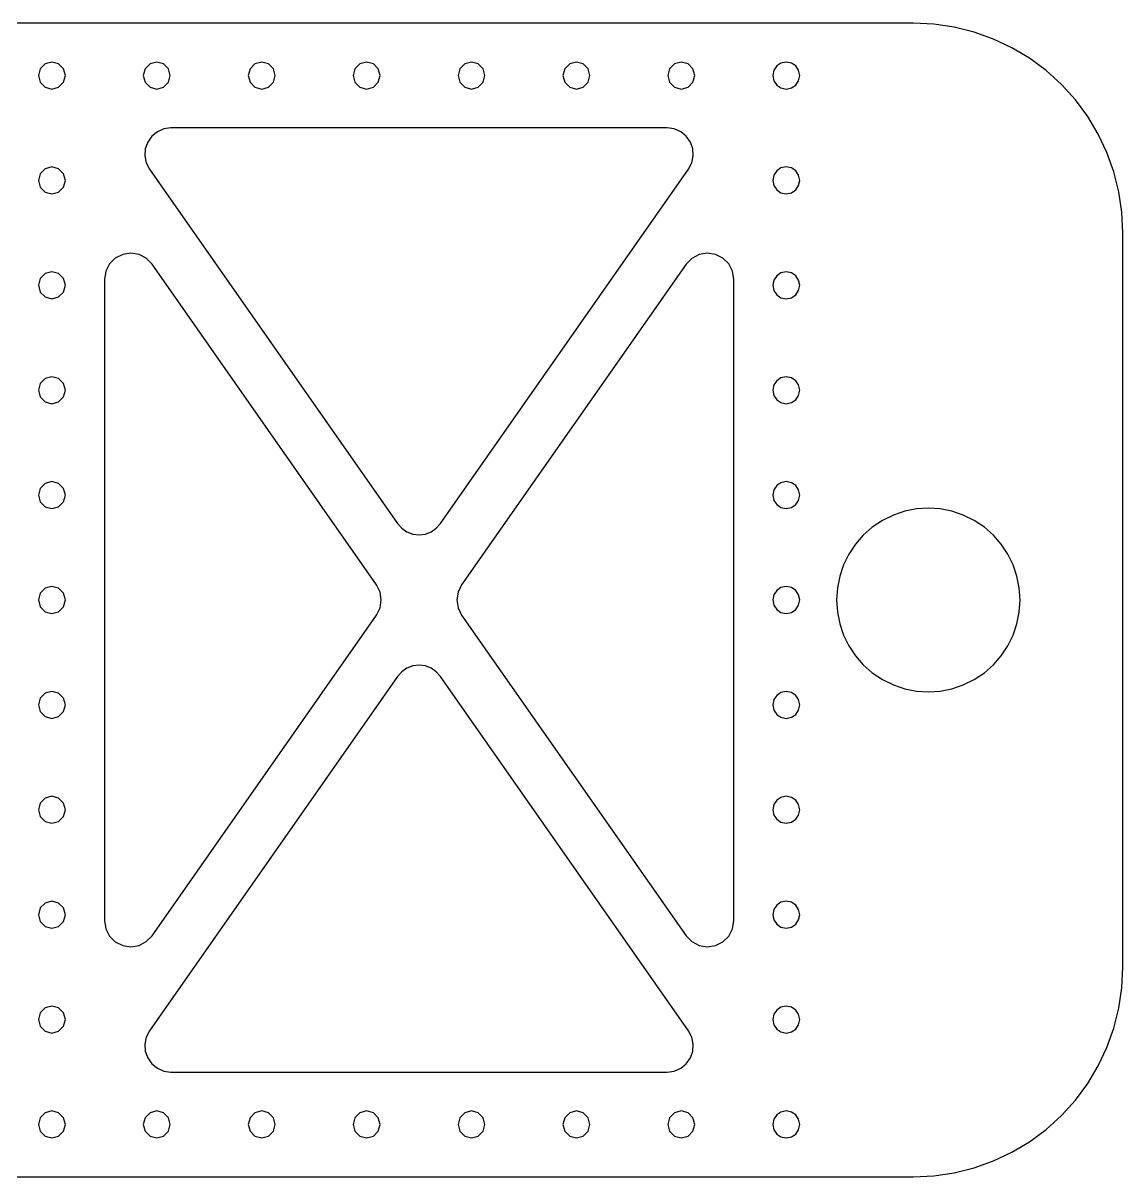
# Model space of a CAD drawing. Extents: x -1 to 592, y 0 to 291.
# Drawn here: x 458.2 to 591.3, y 149.2 to 288.9 of the extents above; entities that cross this region are included whole.
import ezdxf

# ---------------------------------------------------------------- set-up
doc = ezdxf.new("R2010")
doc.units = 0

msp = doc.modelspace()

# ---------------------------------------------------------------- linework, layer by layer
at = {"layer": 'CUT'}
for p, q in [((565.916995, 288.94109), (373.165634, 288.94109)), ((568.428158, 288.816802), (565.917683, 288.941092)), ((570.896111, 288.448529), (568.428158, 288.816802)), ((573.304887, 287.843174), (570.896111, 288.448529)), ((575.63783, 287.007635), (573.304887, 287.843174)), ((577.878286, 285.94881), (575.63783, 287.007635)), ((580.009598, 284.673599), (577.878286, 285.94881)), ((460.839841, 284.004409), (460.242507, 283.407074)), ((461.655815, 284.223048), (460.839841, 284.004409)), ((462.471789, 284.004409), (461.655815, 284.223048)), ((463.069124, 283.407074), (462.471789, 284.004409)), ((473.539825, 284.004409), (472.942491, 283.407074)), ((474.355799, 284.223048), (473.539825, 284.004409)), ((475.171773, 284.004409), (474.355799, 284.223048)), ((475.769108, 283.407074), (475.171773, 284.004409)), ((486.239809, 284.004409), (485.642475, 283.407074)), ((487.055783, 284.223048), (486.239809, 284.004409)), ((487.871757, 284.004409), (487.055783, 284.223048)), ((488.469092, 283.407074), (487.871757, 284.004409)), ((498.939793, 284.004409), (498.342459, 283.407074)), ((499.755767, 284.223048), (498.939793, 284.004409)), ((500.571741, 284.004409), (499.755767, 284.223048)), ((501.169076, 283.407074), (500.571741, 284.004409)), ((511.639777, 284.004409), (511.042443, 283.407074)), ((512.455751, 284.223048), (511.639777, 284.004409)), ((513.271725, 284.004409), (512.455751, 284.223048)), ((513.86906, 283.407074), (513.271725, 284.004409)), ((524.339761, 284.004409), (523.742427, 283.407074)), ((525.155735, 284.223048), (524.339761, 284.004409)), ((525.971709, 284.004409), (525.155735, 284.223048)), ((526.569044, 283.407074), (525.971709, 284.004409)), ((537.039745, 284.004409), (536.442411, 283.407074)), ((537.855719, 284.223048), (537.039745, 284.004409)), ((538.671693, 284.004409), (537.855719, 284.223048)), ((539.269028, 283.407074), (538.671693, 284.004409)), ((549.401742, 283.745061), (549.052002, 283.226328)), ((549.920476, 284.094801), (549.401742, 283.745061)), ((550.555703, 284.223048), (549.920476, 284.094801)), ((551.190931, 284.094801), (550.555703, 284.223048)), ((551.709665, 283.745061), (551.190931, 284.094801)), ((552.059405, 283.226328), (551.709665, 283.745061)), ((582.015113, 283.188901), (580.009598, 284.673599)), ((460.242507, 283.407074), (460.023867, 282.5911)), ((460.023867, 282.5911), (460.242507, 281.775126)), ((463.287763, 282.5911), (463.069124, 283.407074)), ((463.069124, 281.775126), (463.287763, 282.5911)), ((463.287763, 282.5911), (463.287763, 282.5911)), ((472.942491, 283.407074), (472.723851, 282.5911)), ((472.723851, 282.5911), (472.942491, 281.775126)), ((475.987747, 282.5911), (475.769108, 283.407074)), ((475.769108, 281.775126), (475.987747, 282.5911)), ((475.987747, 282.5911), (475.987747, 282.5911)), ((485.642475, 283.407074), (485.423835, 282.5911)), ((485.423835, 282.5911), (485.642475, 281.775126)), ((488.687731, 282.5911), (488.469092, 283.407074)), ((488.469092, 281.775126), (488.687731, 282.5911)), ((488.687731, 282.5911), (488.687731, 282.5911)), ((498.342459, 283.407074), (498.123819, 282.5911)), ((498.123819, 282.5911), (498.342459, 281.775126)), ((501.387715, 282.5911), (501.169076, 283.407074)), ((501.169076, 281.775126), (501.387715, 282.5911)), ((501.387715, 282.5911), (501.387715, 282.5911)), ((511.042443, 283.407074), (510.823803, 282.5911)), ((510.823803, 282.5911), (511.042443, 281.775126)), ((514.087699, 282.5911), (513.86906, 283.407074)), ((513.86906, 281.775126), (514.087699, 282.5911)), ((514.087699, 282.5911), (514.087699, 282.5911)), ((523.742427, 283.407074), (523.523787, 282.5911)), ((523.523787, 282.5911), (523.742427, 281.775126)), ((526.787683, 282.5911), (526.569044, 283.407074)), ((526.569044, 281.775126), (526.787683, 282.5911)), ((526.787683, 282.5911), (526.787683, 282.5911)), ((536.442411, 283.407074), (536.223771, 282.5911)), ((536.223771, 282.5911), (536.442411, 281.775126)), ((539.487667, 282.5911), (539.269028, 283.407074)), ((539.269028, 281.775126), (539.487667, 282.5911)), ((539.487667, 282.5911), (539.487667, 282.5911)), ((549.052002, 283.226328), (548.923755, 282.5911)), ((548.923755, 282.5911), (549.052002, 281.955873)), ((552.187651, 282.5911), (552.059405, 283.226328)), ((552.059405, 281.955873), (552.187651, 282.5911)), ((552.187651, 282.5911), (552.187651, 282.5911)), ((583.878173, 281.501614), (582.015113, 283.188901)), ((460.242507, 281.775126), (460.839841, 281.177792)), ((460.839841, 281.177792), (461.655815, 280.959152)), ((461.655815, 280.959152), (462.471789, 281.177792)), ((462.471789, 281.177792), (463.069124, 281.775126)), ((472.942491, 281.775126), (473.539825, 281.177792)), ((473.539825, 281.177792), (474.355799, 280.959152)), ((474.355799, 280.959152), (475.171773, 281.177792)), ((475.171773, 281.177792), (475.769108, 281.775126)), ((485.642475, 281.775126), (486.239809, 281.177792)), ((486.239809, 281.177792), (487.055783, 280.959152)), ((487.055783, 280.959152), (487.871757, 281.177792)), ((487.871757, 281.177792), (488.469092, 281.775126)), ((498.342459, 281.775126), (498.939793, 281.177792)), ((498.939793, 281.177792), (499.755767, 280.959152)), ((499.755767, 280.959152), (500.571741, 281.177792)), ((500.571741, 281.177792), (501.169076, 281.775126)), ((511.042443, 281.775126), (511.639777, 281.177792)), ((511.639777, 281.177792), (512.455751, 280.959152)), ((512.455751, 280.959152), (513.271725, 281.177792)), ((513.271725, 281.177792), (513.86906, 281.775126)), ((523.742427, 281.775126), (524.339761, 281.177792)), ((524.339761, 281.177792), (525.155735, 280.959152)), ((525.155735, 280.959152), (525.971709, 281.177792)), ((525.971709, 281.177792), (526.569044, 281.775126)), ((536.442411, 281.775126), (537.039745, 281.177792)), ((537.039745, 281.177792), (537.855719, 280.959152)), ((537.855719, 280.959152), (538.671693, 281.177792)), ((538.671693, 281.177792), (539.269028, 281.775126)), ((549.052002, 281.955873), (549.401742, 281.437139)), ((549.401742, 281.437139), (549.920476, 281.087399)), ((549.920476, 281.087399), (550.555703, 280.959153)), ((550.555703, 280.959153), (551.190931, 281.087399)), ((551.190931, 281.087399), (551.709665, 281.437139)), ((551.709665, 281.437139), (552.059405, 281.955873)), ((585.56546, 279.638554), (583.878173, 281.501614)), ((587.050158, 277.633039), (585.56546, 279.638554)), ((588.325369, 275.501727), (587.050158, 277.633039)), ((473.762513, 275.242353), (473.25832, 274.53236)), ((474.427468, 275.780513), (473.762513, 275.242353)), ((475.211888, 276.121784), (474.427468, 275.780513)), ((476.074478, 276.241108), (475.211888, 276.121784)), ((536.138179, 276.241113), (476.075192, 276.241113)), ((536.999657, 276.121784), (536.137068, 276.241108)), ((537.784078, 275.780513), (536.999657, 276.121784)), ((538.449032, 275.242353), (537.784078, 275.780513)), ((538.953225, 274.53236), (538.449032, 275.242353)), ((589.384194, 273.261271), (588.325369, 275.501727)), ((473.25832, 274.53236), (472.965806, 273.712156)), ((539.245739, 273.712156), (538.953225, 274.53236)), ((472.965806, 273.712156), (472.906253, 272.85879)), ((472.906253, 272.85879), (473.076508, 272.020461)), ((539.135038, 272.020461), (539.305292, 272.85879)), ((539.305292, 272.85879), (539.245739, 273.712156)), ((590.219733, 270.928328), (589.384194, 273.261271)), ((460.839841, 271.304425), (460.242507, 270.70709)), ((461.655815, 271.523064), (460.839841, 271.304425)), ((462.471789, 271.304425), (461.655815, 271.523064)), ((463.069124, 270.70709), (462.471789, 271.304425)), ((473.076508, 272.020461), (473.473415, 271.245372)), ((473.474341, 271.245363), (503.504512, 228.343547)), ((508.706213, 228.343547), (538.73903, 271.245363)), ((538.73813, 271.245372), (539.135038, 272.020461)), ((549.401742, 271.045077), (549.052002, 270.526344)), ((549.920476, 271.394817), (549.401742, 271.045077)), ((550.555703, 271.523064), (549.920476, 271.394817)), ((551.190931, 271.394817), (550.555703, 271.523064)), ((551.709665, 271.045077), (551.190931, 271.394817)), ((552.059405, 270.526344), (551.709665, 271.045077)), ((460.242507, 270.70709), (460.023867, 269.891116)), ((460.023867, 269.891116), (460.242507, 269.075142)), ((463.287763, 269.891116), (463.069124, 270.70709)), ((463.069124, 269.075142), (463.287763, 269.891116)), ((463.287763, 269.891116), (463.287763, 269.891116)), ((549.052002, 270.526344), (548.923755, 269.891116)), ((548.923755, 269.891116), (549.052002, 269.255889)), ((552.187651, 269.891116), (552.059405, 270.526344)), ((552.059405, 269.255889), (552.187651, 269.891116)), ((552.187651, 269.891116), (552.187651, 269.891116)), ((590.825089, 268.519552), (590.219733, 270.928328)), ((460.242507, 269.075142), (460.839841, 268.477808)), ((460.839841, 268.477808), (461.655815, 268.259168)), ((461.655815, 268.259168), (462.471789, 268.477808)), ((462.471789, 268.477808), (463.069124, 269.075142)), ((549.052002, 269.255889), (549.401742, 268.737155)), ((549.401742, 268.737155), (549.920476, 268.387415)), ((549.920476, 268.387415), (550.555703, 268.259169)), ((550.555703, 268.259169), (551.190931, 268.387415)), ((551.190931, 268.387415), (551.709665, 268.737155)), ((551.709665, 268.737155), (552.059405, 269.255889)), ((591.193361, 266.051599), (590.825089, 268.519552)), ((591.317651, 263.541124), (591.193361, 266.051599)), ((591.316963, 174.641135), (591.316963, 263.541129)), ((469.321741, 260.484989), (468.620408, 259.788398)), ((470.226275, 260.939019), (469.321741, 260.484989)), ((471.227667, 261.085779), (470.226275, 260.939019)), ((472.20169, 260.917297), (471.227667, 261.085779)), ((473.076904, 260.45783), (472.20169, 260.917297)), ((473.781866, 259.731639), (473.076904, 260.45783)), ((539.134644, 260.457813), (538.429679, 259.731639)), ((540.009852, 260.917267), (539.134644, 260.457813)), ((540.983867, 261.085742), (540.009852, 260.917267)), ((541.985248, 260.93898), (540.983867, 261.085742)), ((542.889772, 260.484956), (541.985248, 260.93898)), ((543.5911, 259.788373), (542.889772, 260.484956)), ((460.839841, 258.60444), (460.242507, 258.007106)), ((461.655815, 258.82308), (460.839841, 258.60444)), ((462.471789, 258.60444), (461.655815, 258.82308)), ((463.069124, 258.007106), (462.471789, 258.60444)), ((468.166892, 258.910086), (468.005807, 257.910898)), ((468.620408, 259.788398), (468.166892, 258.910086)), ((500.956577, 220.91194), (473.781257, 259.731557)), ((538.429468, 259.731557), (511.256794, 220.91194)), ((544.044618, 258.910074), (543.5911, 259.788373)), ((544.205711, 257.910898), (544.044618, 258.910074)), ((549.920476, 258.694833), (549.401742, 258.345093)), ((550.555703, 258.823079), (549.920476, 258.694833)), ((551.190931, 258.694833), (550.555703, 258.823079)), ((551.709665, 258.345093), (551.190931, 258.694833)), ((460.242507, 258.007106), (460.023867, 257.191132)), ((460.023867, 257.191132), (460.242507, 256.375158)), ((463.287763, 257.191132), (463.069124, 258.007106)), ((463.069124, 256.375158), (463.287763, 257.191132)), ((463.287763, 257.191132), (463.287763, 257.191132)), ((468.00541, 257.910962), (468.00541, 180.271462)), ((544.205314, 180.271462), (544.205314, 257.910962)), ((549.052002, 257.82636), (548.923755, 257.191132)), ((548.923755, 257.191132), (549.052002, 256.555904)), ((549.401742, 258.345093), (549.052002, 257.82636)), ((552.059405, 257.82636), (551.709665, 258.345093)), ((552.187651, 257.191132), (552.059405, 257.82636)), ((552.059405, 256.555904), (552.187651, 257.191132)), ((552.187651, 257.191132), (552.187651, 257.191132)), ((460.242507, 256.375158), (460.839841, 255.777824)), ((460.839841, 255.777824), (461.655815, 255.559184)), ((461.655815, 255.559184), (462.471789, 255.777824)), ((462.471789, 255.777824), (463.069124, 256.375158)), ((549.052002, 256.555904), (549.401742, 256.037171)), ((549.401742, 256.037171), (549.920476, 255.687431)), ((549.920476, 255.687431), (550.555703, 255.559185)), ((550.555703, 255.559185), (551.190931, 255.687431)), ((551.190931, 255.687431), (551.709665, 256.037171)), ((551.709665, 256.037171), (552.059405, 256.555904)), ((460.839841, 245.904456), (460.242507, 245.307122)), ((461.655815, 246.123096), (460.839841, 245.904456)), ((462.471789, 245.904456), (461.655815, 246.123096)), ((463.069124, 245.307122), (462.471789, 245.904456)), ((549.920476, 245.994849), (549.401742, 245.645109)), ((550.555703, 246.123095), (549.920476, 245.994849)), ((551.190931, 245.994849), (550.555703, 246.123095)), ((551.709665, 245.645109), (551.190931, 245.994849)), ((460.242507, 245.307122), (460.023867, 244.491148)), ((460.023867, 244.491148), (460.242507, 243.675174)), ((463.287763, 244.491148), (463.069124, 245.307122)), ((463.069124, 243.675174), (463.287763, 244.491148)), ((463.287763, 244.491148), (463.287763, 244.491148)), ((549.052002, 245.126376), (548.923755, 244.491148)), ((548.923755, 244.491148), (549.052002, 243.85592)), ((549.401742, 245.645109), (549.052002, 245.126376)), ((552.059405, 245.126376), (551.709665, 245.645109)), ((552.187651, 244.491148), (552.059405, 245.126376)), ((552.059405, 243.85592), (552.187651, 244.491148)), ((552.187651, 244.491148), (552.187651, 244.491148)), ((460.242507, 243.675174), (460.839841, 243.07784)), ((462.471789, 243.07784), (463.069124, 243.675174)), ((549.052002, 243.85592), (549.401742, 243.337187)), ((549.401742, 243.337187), (549.920476, 242.987447)), ((551.190931, 242.987447), (551.709665, 243.337187)), ((551.709665, 243.337187), (552.059405, 243.85592)), ((460.839841, 243.07784), (461.655815, 242.8592)), ((461.655815, 242.8592), (462.471789, 243.07784)), ((549.920476, 242.987447), (550.555703, 242.859201)), ((550.555703, 242.859201), (551.190931, 242.987447)), ((461.655815, 233.423112), (460.839841, 233.204472)), ((462.471789, 233.204472), (461.655815, 233.423112)), ((550.555703, 233.423111), (549.920476, 233.294865)), ((551.190931, 233.294865), (550.555703, 233.423111)), ((460.242507, 232.607138), (460.023867, 231.791164)), ((460.839841, 233.204472), (460.242507, 232.607138)), ((463.069124, 232.607138), (462.471789, 233.204472)), ((463.287763, 231.791164), (463.069124, 232.607138)), ((549.052002, 232.426392), (548.923755, 231.791164)), ((549.401742, 232.945125), (549.052002, 232.426392)), ((549.920476, 233.294865), (549.401742, 232.945125)), ((551.709665, 232.945125), (551.190931, 233.294865)), ((552.059405, 232.426392), (551.709665, 232.945125)), ((552.187651, 231.791164), (552.059405, 232.426392)), ((460.023867, 231.791164), (460.242507, 230.97519)), ((460.242507, 230.97519), (460.839841, 230.377856)), ((462.471789, 230.377856), (463.069124, 230.97519)), ((463.069124, 230.97519), (463.287763, 231.791164)), ((463.287763, 231.791164), (463.287763, 231.791164)), ((548.923755, 231.791164), (549.052002, 231.155936)), ((549.052002, 231.155936), (549.401742, 230.637203)), ((549.401742, 230.637203), (549.920476, 230.287463)), ((551.190931, 230.287463), (551.709665, 230.637203)), ((551.709665, 230.637203), (552.059405, 231.155936)), ((552.059405, 231.155936), (552.187651, 231.791164)), ((552.187651, 231.791164), (552.187651, 231.791164)), ((460.839841, 230.377856), (461.655815, 230.159216)), ((461.655815, 230.159216), (462.471789, 230.377856)), ((549.920476, 230.287463), (550.555703, 230.159217)), ((550.555703, 230.159217), (551.190931, 230.287463)), ((563.529064, 229.366221), (562.205452, 228.714875)), ((564.908776, 229.831468), (563.529064, 229.366221)), ((566.325885, 230.110617), (564.908776, 229.831468)), ((567.761695, 230.203666), (566.325885, 230.110617)), ((569.197504, 230.110617), (567.761695, 230.203666)), ((570.614614, 229.831468), (569.197504, 230.110617)), ((571.994325, 229.366221), (570.614614, 229.831468)), ((573.317938, 228.714875), (571.994325, 229.366221)), ((503.504723, 228.343515), (504.016094, 227.773847)), ((504.016094, 227.773847), (504.639533, 227.348111)), ((507.572012, 227.348111), (508.195451, 227.773847)), ((508.195451, 227.773847), (508.706822, 228.343515)), ((560.979563, 227.894266), (559.886792, 226.932025)), ((562.205452, 228.714875), (560.979563, 227.894266)), ((574.543826, 227.894266), (573.317938, 228.714875)), ((575.636598, 226.932025), (574.543826, 227.894266)), ((504.639533, 227.348111), (505.345829, 227.081517)), ((505.345829, 227.081517), (506.105773, 226.989272)), ((506.105773, 226.989272), (506.865716, 227.081517)), ((506.865716, 227.081517), (507.572012, 227.348111)), ((559.886792, 226.932025), (558.936487, 225.844346)), ((576.586902, 225.844346), (575.636598, 226.932025)), ((558.936487, 225.844346), (558.137999, 224.647423)), ((577.38539, 224.647423), (576.586902, 225.844346)), ((558.137999, 224.647423), (557.500678, 223.357451)), ((578.022711, 223.357451), (577.38539, 224.647423)), ((557.500678, 223.357451), (557.033873, 221.990624)), ((578.489517, 221.990624), (578.022711, 223.357451)), ((501.386131, 220.035473), (500.955678, 220.911921)), ((511.255867, 220.911921), (510.825414, 220.035473)), ((557.033873, 221.990624), (556.746933, 220.563135)), ((578.776456, 220.563135), (578.489517, 221.990624)), ((460.242507, 219.907154), (460.023867, 219.09118)), ((460.839841, 220.504488), (460.242507, 219.907154)), ((461.655815, 220.723128), (460.839841, 220.504488)), ((462.471789, 220.504488), (461.655815, 220.723128)), ((463.069124, 219.907154), (462.471789, 220.504488)), ((463.287763, 219.09118), (463.069124, 219.907154)), ((501.529616, 219.09118), (501.386131, 220.035473)), ((510.825414, 220.035473), (510.681929, 219.09118)), ((549.052002, 219.726408), (548.923755, 219.09118)), ((549.401742, 220.245141), (549.052002, 219.726408)), ((549.920476, 220.594881), (549.401742, 220.245141)), ((550.555703, 220.723127), (549.920476, 220.594881)), ((551.190931, 220.594881), (550.555703, 220.723127)), ((551.709665, 220.245141), (551.190931, 220.594881)), ((552.059405, 219.726408), (551.709665, 220.245141)), ((552.187651, 219.09118), (552.059405, 219.726408)), ((556.746933, 220.563135), (556.649209, 219.09118)), ((578.874181, 219.09118), (578.776456, 220.563135)), ((460.023867, 219.09118), (460.242507, 218.275206)), ((460.242507, 218.275206), (460.839841, 217.677872)), ((462.471789, 217.677872), (463.069124, 218.275206)), ((463.069124, 218.275206), (463.287763, 219.09118)), ((463.287763, 219.09118), (463.287763, 219.09118)), ((500.955678, 217.270439), (501.386131, 218.146887)), ((501.386131, 218.146887), (501.529616, 219.09118)), ((510.681929, 219.09118), (510.825414, 218.146887)), ((510.825414, 218.146887), (511.255867, 217.270439)), ((548.923755, 219.09118), (549.052002, 218.455952)), ((549.052002, 218.455952), (549.401742, 217.937219)), ((549.401742, 217.937219), (549.920476, 217.587479)), ((551.190931, 217.587479), (551.709665, 217.937219)), ((551.709665, 217.937219), (552.059405, 218.455952)), ((552.059405, 218.455952), (552.187651, 219.09118)), ((552.187651, 219.09118), (552.187651, 219.09118)), ((556.649209, 219.09118), (556.746933, 217.619225)), ((578.776456, 217.619225), (578.874181, 219.09118)), ((578.874181, 219.09118), (578.874181, 219.09118)), ((460.839841, 217.677872), (461.655815, 217.459232)), ((461.655815, 217.459232), (462.471789, 217.677872)), ((473.781257, 178.450602), (500.956577, 217.270484)), ((511.256794, 217.270484), (538.429468, 178.450602)), ((549.920476, 217.587479), (550.555703, 217.459233)), ((550.555703, 217.459233), (551.190931, 217.587479)), ((556.746933, 217.619225), (557.033873, 216.191736)), ((578.489517, 216.191736), (578.776456, 217.619225)), ((557.033873, 216.191736), (557.500678, 214.824909)), ((578.022711, 214.824909), (578.489517, 216.191736)), ((557.500678, 214.824909), (558.137999, 213.534937)), ((577.38539, 213.534937), (578.022711, 214.824909)), ((558.137999, 213.534937), (558.936487, 212.338014)), ((576.586902, 212.338014), (577.38539, 213.534937)), ((505.345829, 211.100843), (504.639533, 210.834249)), ((506.105773, 211.193088), (505.345829, 211.100843)), ((506.865716, 211.100843), (506.105773, 211.193088)), ((507.572012, 210.834249), (506.865716, 211.100843)), ((558.936487, 212.338014), (559.886792, 211.250336)), ((559.886792, 211.250336), (560.979563, 210.288094)), ((574.543826, 210.288094), (575.636598, 211.250336)), ((575.636598, 211.250336), (576.586902, 212.338014)), ((503.504512, 209.838877), (473.474341, 166.937008)), ((504.016094, 210.408513), (503.504723, 209.838845)), ((504.639533, 210.834249), (504.016094, 210.408513)), ((508.195451, 210.408513), (507.572012, 210.834249)), ((508.706822, 209.838845), (508.195451, 210.408513)), ((538.73903, 166.937008), (508.706213, 209.838877)), ((560.979563, 210.288094), (562.205452, 209.467485)), ((573.317938, 209.467485), (574.543826, 210.288094)), ((562.205452, 209.467485), (563.529064, 208.816139)), ((563.529064, 208.816139), (564.908776, 208.350892)), ((564.908776, 208.350892), (566.325885, 208.071743)), ((569.197504, 208.071743), (570.614614, 208.350892)), ((570.614614, 208.350892), (571.994325, 208.816139)), ((571.994325, 208.816139), (573.317938, 209.467485)), ((460.242507, 207.20717), (460.023867, 206.391196)), ((460.839841, 207.804504), (460.242507, 207.20717)), ((461.655815, 208.023144), (460.839841, 207.804504)), ((462.471789, 207.804504), (461.655815, 208.023144)), ((463.069124, 207.20717), (462.471789, 207.804504)), ((463.287763, 206.391196), (463.069124, 207.20717)), ((549.052002, 207.026424), (548.923755, 206.391196)), ((549.401742, 207.545157), (549.052002, 207.026424)), ((549.920476, 207.894897), (549.401742, 207.545157)), ((550.555703, 208.023143), (549.920476, 207.894897)), ((551.190931, 207.894897), (550.555703, 208.023143)), ((551.709665, 207.545157), (551.190931, 207.894897)), ((552.059405, 207.026424), (551.709665, 207.545157)), ((552.187651, 206.391196), (552.059405, 207.026424)), ((566.325885, 208.071743), (567.761695, 207.978694)), ((567.761695, 207.978694), (569.197504, 208.071743)), ((460.023867, 206.391196), (460.242507, 205.575222)), ((460.242507, 205.575222), (460.839841, 204.977888)), ((462.471789, 204.977888), (463.069124, 205.575222)), ((463.069124, 205.575222), (463.287763, 206.391196)), ((463.287763, 206.391196), (463.287763, 206.391196)), ((548.923755, 206.391196), (549.052002, 205.755968)), ((549.052002, 205.755968), (549.401742, 205.237235)), ((551.709665, 205.237235), (552.059405, 205.755968)), ((552.059405, 205.755968), (552.187651, 206.391196)), ((552.187651, 206.391196), (552.187651, 206.391196)), ((460.839841, 204.977888), (461.655815, 204.759248)), ((461.655815, 204.759248), (462.471789, 204.977888)), ((549.401742, 205.237235), (549.920476, 204.887495)), ((549.920476, 204.887495), (550.555703, 204.759249)), ((550.555703, 204.759249), (551.190931, 204.887495)), ((551.190931, 204.887495), (551.709665, 205.237235)), ((460.242507, 194.507186), (460.023867, 193.691212)), ((460.839841, 195.10452), (460.242507, 194.507186)), ((461.655815, 195.32316), (460.839841, 195.10452)), ((462.471789, 195.10452), (461.655815, 195.32316)), ((463.069124, 194.507186), (462.471789, 195.10452)), ((463.287763, 193.691212), (463.069124, 194.507186)), ((549.052002, 194.32644), (548.923755, 193.691212)), ((549.401742, 194.845173), (549.052002, 194.32644)), ((549.920476, 195.194913), (549.401742, 194.845173)), ((550.555703, 195.323159), (549.920476, 195.194913)), ((551.190931, 195.194913), (550.555703, 195.323159)), ((551.709665, 194.845173), (551.190931, 195.194913)), ((552.059405, 194.32644), (551.709665, 194.845173)), ((552.187651, 193.691212), (552.059405, 194.32644)), ((460.023867, 193.691212), (460.242507, 192.875238)), ((460.242507, 192.875238), (460.839841, 192.277904)), ((462.471789, 192.277904), (463.069124, 192.875238)), ((463.069124, 192.875238), (463.287763, 193.691212)), ((463.287763, 193.691212), (463.287763, 193.691212)), ((548.923755, 193.691212), (549.052002, 193.055984)), ((549.052002, 193.055984), (549.401742, 192.537251)), ((551.709665, 192.537251), (552.059405, 193.055984)), ((552.059405, 193.055984), (552.187651, 193.691212)), ((552.187651, 193.691212), (552.187651, 193.691212)), ((460.839841, 192.277904), (461.655815, 192.059264)), ((461.655815, 192.059264), (462.471789, 192.277904)), ((549.401742, 192.537251), (549.920476, 192.187511)), ((549.920476, 192.187511), (550.555703, 192.059265)), ((550.555703, 192.059265), (551.190931, 192.187511)), ((551.190931, 192.187511), (551.709665, 192.537251)), ((460.242507, 181.807202), (460.023867, 180.991228)), ((460.839841, 182.404536), (460.242507, 181.807202)), ((461.655815, 182.623176), (460.839841, 182.404536)), ((462.471789, 182.404536), (461.655815, 182.623176)), ((463.069124, 181.807202), (462.471789, 182.404536)), ((463.287763, 180.991228), (463.069124, 181.807202)), ((549.052002, 181.626456), (548.923755, 180.991228)), ((549.401742, 182.145189), (549.052002, 181.626456)), ((549.920476, 182.494929), (549.401742, 182.145189)), ((550.555703, 182.623175), (549.920476, 182.494929)), ((551.190931, 182.494929), (550.555703, 182.623175)), ((551.709665, 182.145189), (551.190931, 182.494929)), ((552.059405, 181.626456), (551.709665, 182.145189)), ((552.187651, 180.991228), (552.059405, 181.626456)), ((460.023867, 180.991228), (460.242507, 180.175254)), ((463.069124, 180.175254), (463.287763, 180.991228)), ((463.287763, 180.991228), (463.287763, 180.991228)), ((468.005807, 180.271462), (468.166892, 179.272274)), ((544.044618, 179.272286), (544.205711, 180.271462)), ((548.923755, 180.991228), (549.052002, 180.356)), ((549.052002, 180.356), (549.401742, 179.837267)), ((551.709665, 179.837267), (552.059405, 180.356)), ((552.059405, 180.356), (552.187651, 180.991228)), ((552.187651, 180.991228), (552.187651, 180.991228)), ((460.242507, 180.175254), (460.839841, 179.57792)), ((460.839841, 179.57792), (461.655815, 179.35928)), ((461.655815, 179.35928), (462.471789, 179.57792)), ((462.471789, 179.57792), (463.069124, 180.175254)), ((468.166892, 179.272274), (468.620408, 178.393963)), ((543.5911, 178.393987), (544.044618, 179.272286)), ((549.401742, 179.837267), (549.920476, 179.487527)), ((549.920476, 179.487527), (550.555703, 179.359281)), ((550.555703, 179.359281), (551.190931, 179.487527)), ((551.190931, 179.487527), (551.709665, 179.837267)), ((468.620408, 178.393963), (469.321741, 177.697371)), ((469.321741, 177.697371), (470.226275, 177.243341)), ((472.20169, 177.265063), (473.076904, 177.72453)), ((473.076904, 177.72453), (473.781866, 178.450721)), ((538.429679, 178.450721), (539.134644, 177.724547)), ((539.134644, 177.724547), (540.009852, 177.265093)), ((541.985248, 177.24338), (542.889772, 177.697405)), ((542.889772, 177.697405), (543.5911, 178.393987)), ((470.226275, 177.243341), (471.227667, 177.096581)), ((471.227667, 177.096581), (472.20169, 177.265063)), ((540.009852, 177.265093), (540.983867, 177.096618)), ((540.983867, 177.096618), (541.985248, 177.24338)), ((591.193361, 172.130761), (591.317651, 174.641236)), ((590.825089, 169.662808), (591.193361, 172.130761)), ((460.242507, 169.107218), (460.023867, 168.291244)), ((460.839841, 169.704552), (460.242507, 169.107218)), ((461.655815, 169.923192), (460.839841, 169.704552)), ((462.471789, 169.704552), (461.655815, 169.923192)), ((463.069124, 169.107218), (462.471789, 169.704552)), ((463.287763, 168.291244), (463.069124, 169.107218)), ((549.401742, 169.445205), (549.052002, 168.926472)), ((549.920476, 169.794945), (549.401742, 169.445205)), ((550.555703, 169.923191), (549.920476, 169.794945)), ((551.190931, 169.794945), (550.555703, 169.923191)), ((551.709665, 169.445205), (551.190931, 169.794945)), ((552.059405, 168.926472), (551.709665, 169.445205)), ((590.219733, 167.254032), (590.825089, 169.662808)), ((460.023867, 168.291244), (460.242507, 167.47527)), ((463.069124, 167.47527), (463.287763, 168.291244)), ((463.287763, 168.291244), (463.287763, 168.291244)), ((549.052002, 168.926472), (548.923755, 168.291244)), ((548.923755, 168.291244), (549.052002, 167.656016)), ((549.052002, 167.656016), (549.401742, 167.137283)), ((551.709665, 167.137283), (552.059405, 167.656016)), ((552.187651, 168.291244), (552.059405, 168.926472)), ((552.059405, 167.656016), (552.187651, 168.291244)), ((552.187651, 168.291244), (552.187651, 168.291244)), ((460.242507, 167.47527), (460.839841, 166.877936)), ((460.839841, 166.877936), (461.655815, 166.659296)), ((461.655815, 166.659296), (462.471789, 166.877936)), ((462.471789, 166.877936), (463.069124, 167.47527)), ((473.473415, 166.936989), (473.076507, 166.161899)), ((539.135038, 166.161899), (538.73813, 166.936989)), ((549.401742, 167.137283), (549.920476, 166.787543)), ((549.920476, 166.787543), (550.555703, 166.659297)), ((550.555703, 166.659297), (551.190931, 166.787543)), ((551.190931, 166.787543), (551.709665, 167.137283)), ((589.384194, 164.921089), (590.219733, 167.254032)), ((473.076507, 166.161899), (472.906253, 165.323571)), ((472.906253, 165.323571), (472.965806, 164.470204)), ((539.305292, 165.323571), (539.135038, 166.161899)), ((539.245739, 164.470204), (539.305292, 165.323571)), ((588.325369, 162.680633), (589.384194, 164.921089)), ((472.965806, 164.470204), (473.25832, 163.65)), ((473.25832, 163.65), (473.762513, 162.940007)), ((538.449033, 162.940007), (538.953225, 163.65)), ((538.953225, 163.65), (539.245739, 164.470204)), ((473.762513, 162.940007), (474.427467, 162.401847)), ((474.427467, 162.401847), (475.211888, 162.060576)), ((475.211888, 162.060576), (476.074478, 161.941252)), ((536.137068, 161.941252), (536.999658, 162.060576)), ((536.999658, 162.060576), (537.784078, 162.401847)), ((537.784078, 162.401847), (538.449033, 162.940007)), ((587.050158, 160.549321), (588.325369, 162.680633)), ((476.075192, 161.941151), (536.138179, 161.941151)), ((585.56546, 158.543807), (587.050158, 160.549321)), ((583.878173, 156.680746), (585.56546, 158.543807)), ((460.839841, 157.004568), (460.242507, 156.407234)), ((461.655815, 157.223208), (460.839841, 157.004568)), ((462.471789, 157.004568), (461.655815, 157.223208)), ((463.069124, 156.407234), (462.471789, 157.004568)), ((473.539825, 157.004568), (472.942491, 156.407234)), ((474.355799, 157.223208), (473.539825, 157.004568)), ((475.171773, 157.004568), (474.355799, 157.223208)), ((475.769108, 156.407234), (475.171773, 157.004568)), ((486.239809, 157.004568), (485.642475, 156.407234)), ((487.055783, 157.223208), (486.239809, 157.004568)), ((487.871757, 157.004568), (487.055783, 157.223208)), ((488.469092, 156.407234), (487.871757, 157.004568)), ((498.939793, 157.004568), (498.342459, 156.407234)), ((499.755767, 157.223208), (498.939793, 157.004568)), ((500.571741, 157.004568), (499.755767, 157.223208)), ((501.169076, 156.407234), (500.571741, 157.004568)), ((511.639777, 157.004568), (511.042443, 156.407234)), ((512.455751, 157.223208), (511.639777, 157.004568)), ((513.271725, 157.004568), (512.455751, 157.223208)), ((513.86906, 156.407234), (513.271725, 157.004568)), ((524.339761, 157.004568), (523.742427, 156.407234)), ((525.155735, 157.223208), (524.339761, 157.004568)), ((525.971709, 157.004568), (525.155735, 157.223208)), ((526.569044, 156.407234), (525.971709, 157.004568)), ((537.039745, 157.004568), (536.442411, 156.407234)), ((537.855719, 157.223208), (537.039745, 157.004568)), ((538.671693, 157.004568), (537.855719, 157.223208)), ((539.269028, 156.407234), (538.671693, 157.004568)), ((549.401742, 156.745221), (549.052002, 156.226488)), ((549.920476, 157.094961), (549.401742, 156.745221)), ((550.555703, 157.223207), (549.920476, 157.094961)), ((551.190931, 157.094961), (550.555703, 157.223207)), ((551.709665, 156.745221), (551.190931, 157.094961)), ((552.059405, 156.226488), (551.709665, 156.745221)), ((582.015113, 154.993459), (583.878173, 156.680746)), ((460.242507, 156.407234), (460.023867, 155.59126)), ((460.023867, 155.59126), (460.242507, 154.775286)), ((463.287763, 155.59126), (463.069124, 156.407234)), ((463.069124, 154.775286), (463.287763, 155.59126)), ((463.287763, 155.59126), (463.287763, 155.59126)), ((472.942491, 156.407234), (472.723851, 155.59126)), ((472.723851, 155.59126), (472.942491, 154.775286)), ((475.987747, 155.59126), (475.769108, 156.407234)), ((475.769108, 154.775286), (475.987747, 155.59126)), ((475.987747, 155.59126), (475.987747, 155.59126)), ((485.642475, 156.407234), (485.423835, 155.59126)), ((485.423835, 155.59126), (485.642475, 154.775286)), ((488.687731, 155.59126), (488.469092, 156.407234)), ((488.469092, 154.775286), (488.687731, 155.59126)), ((488.687731, 155.59126), (488.687731, 155.59126)), ((498.342459, 156.407234), (498.123819, 155.59126)), ((498.123819, 155.59126), (498.342459, 154.775286)), ((501.387715, 155.59126), (501.169076, 156.407234)), ((501.169076, 154.775286), (501.387715, 155.59126)), ((501.387715, 155.59126), (501.387715, 155.59126)), ((511.042443, 156.407234), (510.823803, 155.59126)), ((510.823803, 155.59126), (511.042443, 154.775286)), ((514.087699, 155.59126), (513.86906, 156.407234)), ((513.86906, 154.775286), (514.087699, 155.59126)), ((514.087699, 155.59126), (514.087699, 155.59126)), ((523.742427, 156.407234), (523.523787, 155.59126)), ((523.523787, 155.59126), (523.742427, 154.775286)), ((526.787683, 155.59126), (526.569044, 156.407234)), ((526.569044, 154.775286), (526.787683, 155.59126)), ((526.787683, 155.59126), (526.787683, 155.59126)), ((536.442411, 156.407234), (536.223771, 155.59126)), ((536.223771, 155.59126), (536.442411, 154.775286)), ((539.487667, 155.59126), (539.269028, 156.407234)), ((539.269028, 154.775286), (539.487667, 155.59126)), ((539.487667, 155.59126), (539.487667, 155.59126)), ((549.052002, 156.226488), (548.923755, 155.59126)), ((548.923755, 155.59126), (549.052002, 154.956032)), ((552.187651, 155.59126), (552.059405, 156.226488)), ((552.059405, 154.956032), (552.187651, 155.59126)), ((552.187651, 155.59126), (552.187651, 155.59126)), ((460.242507, 154.775286), (460.839841, 154.177952)), ((460.839841, 154.177952), (461.655815, 153.959312)), ((461.655815, 153.959312), (462.471789, 154.177952)), ((462.471789, 154.177952), (463.069124, 154.775286)), ((472.942491, 154.775286), (473.539825, 154.177952)), ((473.539825, 154.177952), (474.355799, 153.959312)), ((474.355799, 153.959312), (475.171773, 154.177952)), ((475.171773, 154.177952), (475.769108, 154.775286)), ((485.642475, 154.775286), (486.239809, 154.177952)), ((486.239809, 154.177952), (487.055783, 153.959312)), ((487.055783, 153.959312), (487.871757, 154.177952)), ((487.871757, 154.177952), (488.469092, 154.775286)), ((498.342459, 154.775286), (498.939793, 154.177952)), ((498.939793, 154.177952), (499.755767, 153.959312)), ((499.755767, 153.959312), (500.571741, 154.177952)), ((500.571741, 154.177952), (501.169076, 154.775286)), ((511.042443, 154.775286), (511.639777, 154.177952)), ((511.639777, 154.177952), (512.455751, 153.959312)), ((512.455751, 153.959312), (513.271725, 154.177952)), ((513.271725, 154.177952), (513.86906, 154.775286)), ((523.742427, 154.775286), (524.339761, 154.177952)), ((524.339761, 154.177952), (525.155735, 153.959312)), ((525.155735, 153.959312), (525.971709, 154.177952)), ((525.971709, 154.177952), (526.569044, 154.775286)), ((536.442411, 154.775286), (537.039745, 154.177952)), ((537.039745, 154.177952), (537.855719, 153.959312)), ((537.855719, 153.959312), (538.671693, 154.177952)), ((538.671693, 154.177952), (539.269028, 154.775286)), ((549.052002, 154.956032), (549.401742, 154.437299)), ((549.401742, 154.437299), (549.920476, 154.087559)), ((549.920476, 154.087559), (550.555703, 153.959313)), ((550.555703, 153.959313), (551.190931, 154.087559)), ((551.190931, 154.087559), (551.709665, 154.437299)), ((551.709665, 154.437299), (552.059405, 154.956032)), ((580.009598, 153.508761), (582.015113, 154.993459)), ((577.878286, 152.23355), (580.009598, 153.508761)), ((573.304887, 150.339186), (575.63783, 151.174725)), ((575.63783, 151.174725), (577.878286, 152.23355)), ((568.428158, 149.365559), (570.896111, 149.733831)), ((570.896111, 149.733831), (573.304887, 150.339186)), ((373.165634, 149.241167), (565.916995, 149.241167)), ((565.917683, 149.241268), (568.428158, 149.365559))]:
    msp.add_line(p, q, dxfattribs=at)

doc.saveas('drawing.dxf')
